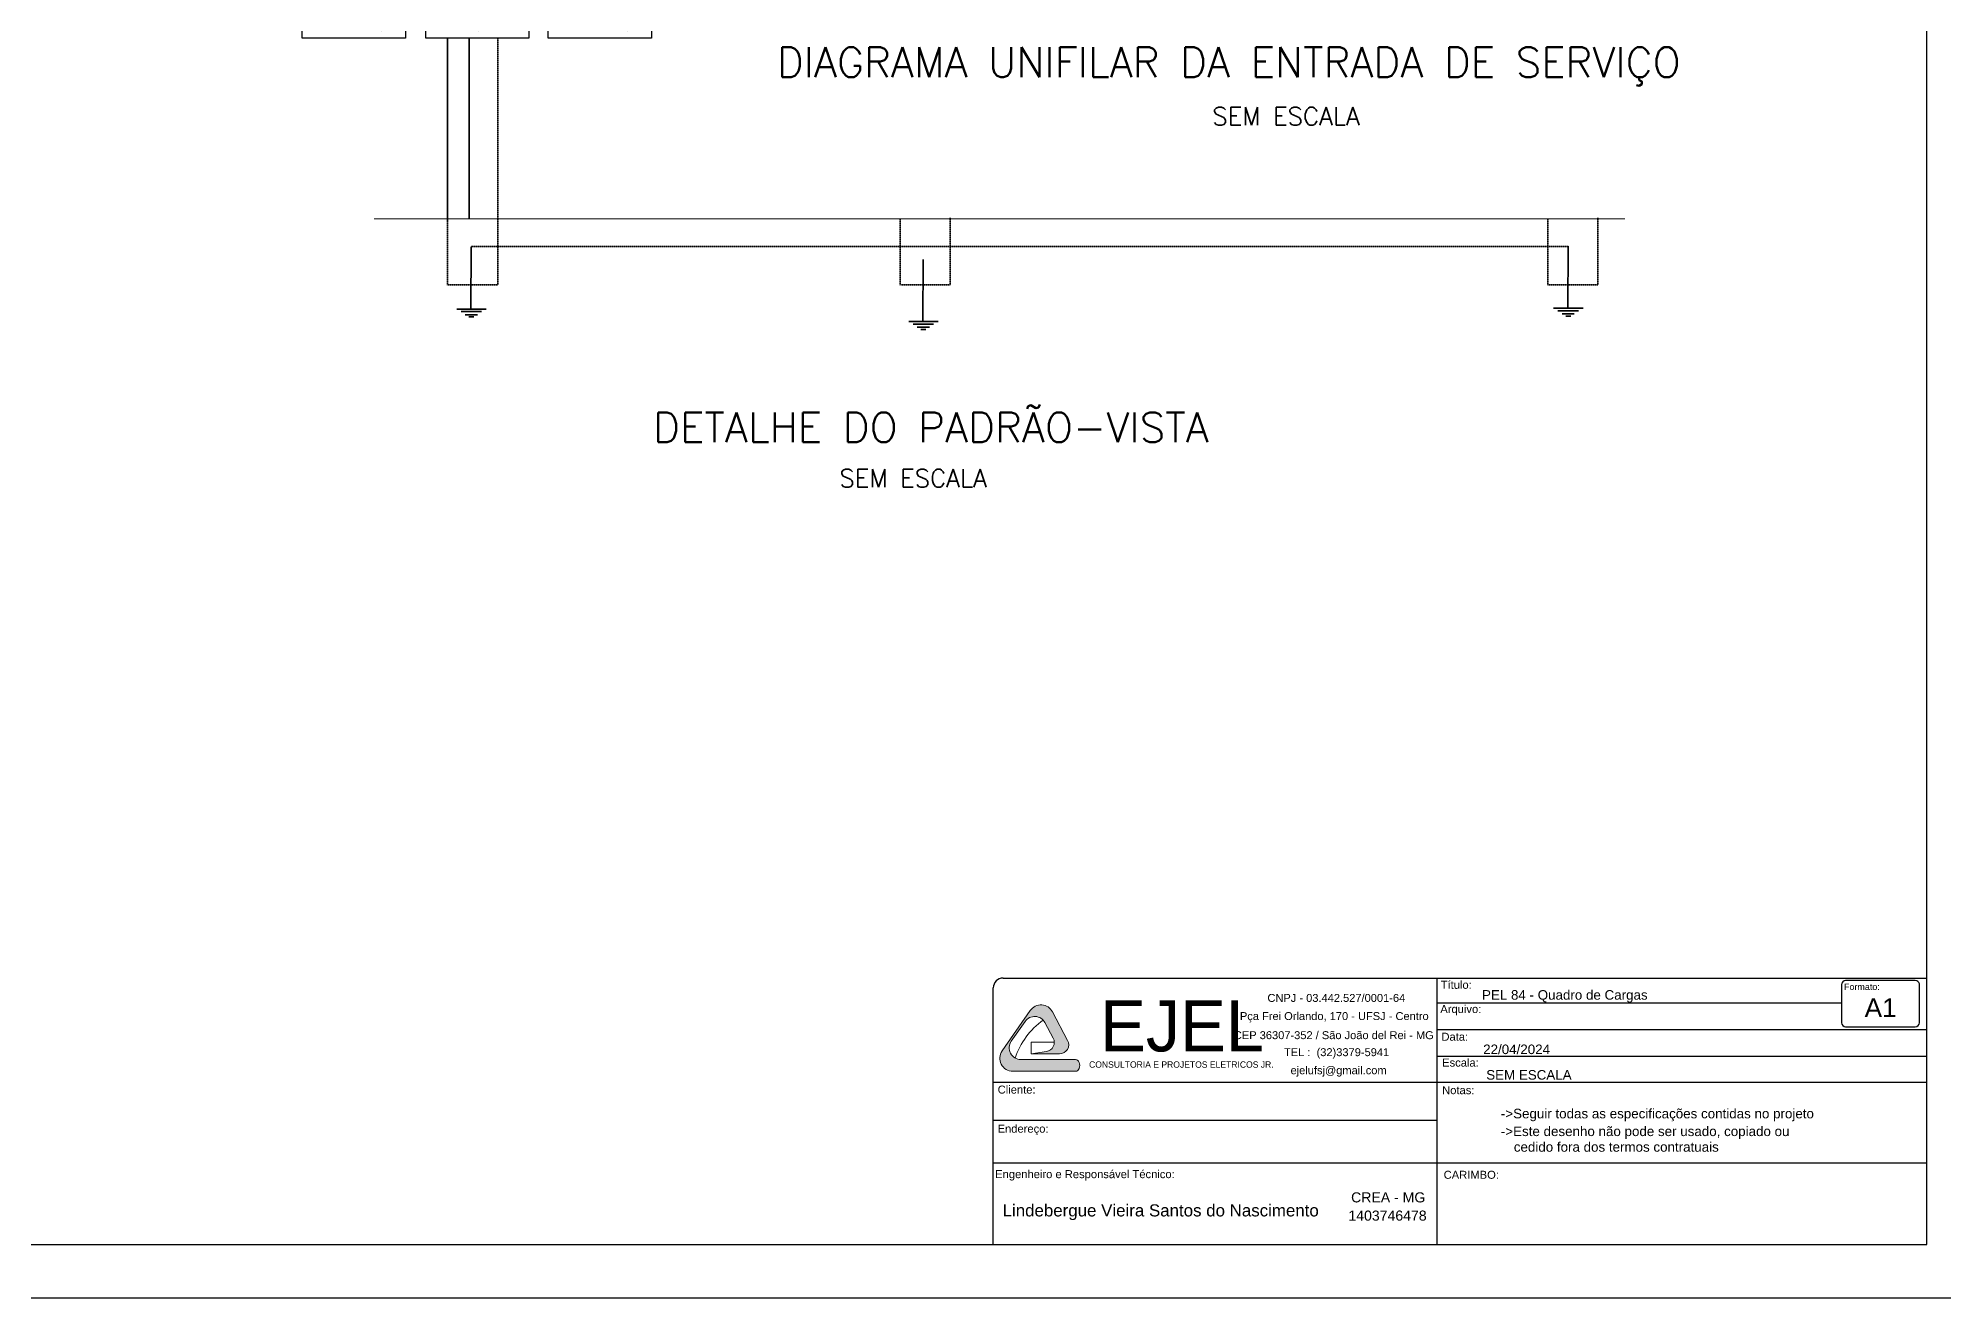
# Model space of a CAD drawing. Header units: millimetres. Extents: x 18652 to 51407, y 18252 to 30404.
# Drawn here: x 47511 to 49297, y 18252 to 19433 of the extents above; entities that cross this region are included whole.
import ezdxf

# ---------------------------------------------------------------- set-up
doc = ezdxf.new("R2010")
doc.units = ezdxf.units.MM
doc.linetypes.add('HIDDEN', pattern=[0.375, 0.25, -0.125])
for name, color, linetype, lineweight in [('EJEL05130C', 130, 'Continuous', 30), ('EJEL0550C', 50, 'Continuous', 35), ('EJEL0580C', 80, 'Continuous', 9), ('EJEL0910C', 10, 'Continuous', 9), ('EJELFORMATO', 170, 'Continuous', 25)]:
    doc.layers.add(name, color=color, linetype=linetype, lineweight=lineweight)
doc.styles.add('AGEONE', font='')
doc.styles.add('AR', font='arial.ttf')
doc.styles.add('ROMANS', font='romans.shx')
doc.styles.get("Standard").update_dxf_attribs({"font": 'arial.ttf'})
doc.styles.get('AGEONE').set_extended_font_data('Ageone')

# ---------------------------------------------------------------- blocks, each defined once
blk = doc.blocks.new('A$C5F4A2DB3')
at = {"layer": 'EJEL05130C'}
for p, q in [((0, 0), (0, 230)), ((0, 230), (172.5, 230)), ((172.5, 230), (172.5, 0)), ((96.64920554123819, 150.0591722979734), (96.64920554123819, 210.0591722979734)), ((96.64920554123819, 210.0591722979734), (156.6492055412382, 210.0591722979734)), ((156.6492055412382, 210.0591722979734), (156.6492055412382, 150.0591722979734)), ((27.82724357885309, 93.83141645032447), (27.82724357885309, 131.7084198010853)), ((27.82724357885309, 131.7084198010853), (42.82724357885309, 131.7084198010853)), ((42.82724357885309, 131.7084198010853), (42.82724357885309, 93.83141645032447)), ((156.6492055412382, 150.0591722979734), (96.64920554123819, 150.0591722979734)), ((42.82724357885309, 93.83141645032447), (27.82724357885309, 93.83141645032447)), ((172.5, 0), (0, 0))]:
    blk.add_line(p, q, dxfattribs=at)
for centre, radius in [((131.754860102199, 20.14273750243592), 7.875029835656671), ((131.6885855067521, 24.46546645491617), 0.7271537957777686), ((131.6885855067521, 15.49842860229546), 0.7271537957777686)]:
    blk.add_circle(centre, radius, dxfattribs=at)
blk = doc.blocks.new('A$C5AAA72BA')
at = {"layer": 'EJEL05130C'}
blk.add_blockref('A$C5F4A2DB3', (0, -26.61811790260253), dxfattribs=at)
blk = doc.blocks.new('A$C484A6ACC')
at = {"layer": 'EJEL05130C'}
for points in [[(-88.4805510235019, -230.0000000000005), (-88.4805510235019, 0), (84.01944897649719, 0), (84.01944897649719, -230.0000000000005)], [(-8.509487861954767, -104.9284709381998), (-8.509487861954767, -67.05146758741171), (6.490512138044323, -67.05146758741171), (6.490512138044323, -104.9284709381998)]]:
    blk.add_lwpolyline(points, close=True, dxfattribs=at)
for centre, radius in [((-0.1788739071716918, -209.8572624975786), 7.875029835656671), ((-0.2451485025721922, -205.5345335451052), 0.7271537957777687), ((-0.2451485025721922, -214.5015713977311), 0.7271537957777687)]:
    blk.add_circle(centre, radius, dxfattribs=at)

msp = doc.modelspace()

# ---------------------------------------------------------------- hatches: boundary and pattern name
at = {"layer": 'EJEL0910C'}
h = msp.add_hatch(color=256, dxfattribs=at)
h.dxf.hatch_style = 1
edge = h.paths.add_edge_path()
edge.add_arc((48454.59626654186, 18491.44801274936), 8.522312406961811, -81.42301880512713, 28.01405766303168, ccw=False)
edge.add_line((48455.86726797593, 18483.02101066579), (48441.49377641837, 18480.85313077192))
edge.add_line((48441.49377641839, 18480.85313077192), (48468.1104063825, 18480.85313077193))
edge.add_arc((48468.11040638248, 18489.3754431789), 8.522312406961884, 270, 388.0140576630249)
edge.add_line((48475.63417973006, 18493.37827260022), (48461.38217128538, 18520.16654409471))
edge.add_arc((48450.63392364603, 18514.44821634993), 12.17473200994444, 28.01405766304973, 145.1095997923744)
edge.add_line((48440.64762739718, 18521.41226594368), (48414.25565173684, 18483.56674460028))
edge.add_arc((48424.24194798569, 18476.60269500654), 12.17473200994433, 145.1095997923639, 269.9862535993906)
edge.add_line((48424.2390270246, 18464.427963347), (48483.12675139503, 18464.41383500678))
edge.add_ellipse((48483.12817037455, 18469.9109970867), major_axis=(0.001418979510487455, 5.497162079938893), ratio=0.7056061408771386, start_angle=180, end_angle=360.0417428966182)
edge.add_line((48483.12676342757, 18475.40815843719), (48431.7866168444, 18475.39606330382))
edge.add_arc((48431.78378845332, 18486.35332174772), 10.95725880895053, 145.1095997924006, 270.01478972746276, ccw=False)
edge.add_line((48422.79612182936, 18492.62096638209), (48435.70934749684, 18511.1382522382))
edge.add_arc((48444.69701412076, 18504.87060760384), 10.95725880894988, 28.01405766304339, 145.1095997923957, ccw=False)
edge.add_line((48454.37043699622, 18510.01710257414), (48462.12003988942, 18495.4508421707))

# ---------------------------------------------------------------- linework, layer by layer
at = {"layer": 'EJEL0550C'}
for p, q in [((47894.44374803586, 19262.16932647512), (47894.44374803586, 19432.84331605957)), ((47914.60374803586, 19263.44188735335), (47914.60374803586, 19432.84331605957)), ((47916.5891256499, 19237.07763324644), (47916.23306604699, 19178.9223623478)), ((48340.26889683127, 19225.35166768159), (48339.91283722836, 19167.19639678295)), ((48944.72347644735, 19237.84295410896), (48944.36741684443, 19179.68768321033)), ((47903.03864266148, 19178.9223623478), (47930.70902213921, 19178.9223623478)), ((47907.06377370619, 19176.43962788817), (47926.33948631185, 19176.43962788817)), ((47910.9647455715, 19173.57493428091), (47922.32371285233, 19173.57493428091)), ((47914.40696752754, 19171.51240537399), (47918.99629249054, 19171.51240537399)), ((48931.17299345892, 19179.68768321033), (48958.84337293667, 19179.68768321033)), ((48935.19812450363, 19177.20494875071), (48954.4738371093, 19177.20494875071)), ((48939.09909636895, 19174.34025514344), (48950.45806364978, 19174.34025514344)), ((48942.54131832498, 19172.27772623651), (48947.13064328798, 19172.27772623651)), ((48326.71841384284, 19167.19639678295), (48354.38879332059, 19167.19639678295)), ((48330.74354488756, 19164.71366232331), (48350.01925749323, 19164.71366232331)), ((48334.64451675288, 19161.84896871607), (48346.00348403371, 19161.84896871607)), ((48338.08673870891, 19159.78643980913), (48342.67606367191, 19159.78643980913))]:
    msp.add_line(p, q, dxfattribs=at)
at = {"layer": 'EJEL0550C', "linetype": 'HIDDEN'}
for p, q in [((47941.40324243606, 19432.84331605957), (47941.40324243606, 19263.44188735335)), ((47894.44374803586, 19201.32919291916), (47894.44374803586, 19262.8877529192)), ((47941.40324243606, 19264.24519291918), (47941.40324243606, 19201.69946491918)), ((48318.51822222603, 19201.32919291916), (48318.51822222603, 19262.8877529192)), ((48365.47771662624, 19264.24519291918), (48365.47771662624, 19201.69946491918)), ((48925.63932752653, 19201.32919291916), (48925.63932752653, 19262.8877529192)), ((48972.59882192659, 19264.24519291918), (48972.59882192659, 19201.69946491918)), ((48944.79522512632, 19237.43991931918), (47916.58912564991, 19237.43991931918)), ((47941.40324243606, 19201.69946491918), (47895.0396776359, 19201.69946491918)), ((48365.47771662624, 19201.69946491918), (48319.11415182607, 19201.69946491918)), ((48972.59882192659, 19201.69946491918), (48926.23525712643, 19201.69946491918))]:
    msp.add_line(p, q, dxfattribs=at)
at = {"layer": 'EJEL0580C'}
msp.add_line((47825.52425200884, 19263.44188735335), (48998.02002879319, 19263.44188735335), dxfattribs=at)
at = {"layer": 'EJEL0910C'}
for p, q in [((48414.25565173684, 18483.56674460028), (48440.64762739715, 18521.41226594368)), ((48422.79612182939, 18492.62096638209), (48435.70934749683, 18511.1382522382)), ((48454.37043699619, 18510.01710257414), (48462.12003988939, 18495.45084217071)), ((48461.3821712854, 18520.16654409471), (48475.63417973006, 18493.37827260022)), ((48463.11087115941, 18491.81038958087), (48441.49377641839, 18491.81038958087)), ((48441.49377641839, 18480.85313077192), (48441.49377641839, 18491.81038958087)), ((48483.12676342757, 18475.40815843719), (48431.78661684465, 18475.39606330382)), ((48441.49377641839, 18480.85313077192), (48455.86726797593, 18483.02101066579)), ((48468.11040638248, 18480.85313077192), (48441.49377641839, 18480.85313077192)), ((48468.11040638248, 18480.85313077192), (48441.49377641839, 18480.85313077192)), ((48483.12675139509, 18464.41383500677), (48424.2390270246, 18464.427963347))]:
    msp.add_line(p, q, dxfattribs=at)
for centre, radius, start, end in [((48450.63392364603, 18514.44821634993), 12.17473200994482, 28.01405766319019, 145.1095997924884), ((48495.91284857114, 18453.082795058), 73.4833947464707, 126.1074537238025, 161.1486609979312), ((48444.69701412076, 18504.87060760384), 10.95725880895034, 28.01405766319019, 145.1095997924884), ((48431.78378845332, 18486.35332174772), 10.95725880895034, 145.1095997924884, 270.0147897286474), ((48454.59626654186, 18491.44801274936), 8.522312406961372, 278.5769811947734, 28.01405766319019), ((48468.11040638248, 18489.3754431789), 8.522312406961372, 270, 28.01405766319019), ((48424.24194798569, 18476.60269500654), 12.17473200994482, 145.1095997924884, 269.9862535994559)]:
    msp.add_arc(centre, radius, start, end, dxfattribs=at)
msp.add_ellipse((48483.12817037437, 18469.91099708734), major_axis=(0.001418979510487455, 5.497162079938893), ratio=0.7056061408771386, start_param=3.141592653589793, end_param=6.283913858164894, dxfattribs=at)
at = {"layer": 'EJELFORMATO'}
for p, q in [((48405.86683435505, 18301.84132816532), (48405.86683435505, 18542.50189535553)), ((48415.20626716485, 18551.84132816532), (49280.86683435505, 18551.84132816532)), ((48821.83305869519, 18551.75369872581), (48821.83305869519, 18301.84132816532)), ((49201.06357083781, 18545.66525187681), (49201.06357083761, 18509.95848065779)), ((49270.18687546541, 18549.43578796713), (49204.83410692771, 18549.43578796713)), ((49273.9574115545, 18509.95848065779), (49273.9574115545, 18546.34351616506)), ((48821.95391424038, 18528.56125440306), (49201.06357083772, 18528.56125440303)), ((48821.95391424038, 18503.56125440306), (49280.86683435505, 18503.56125440306)), ((49204.83410692771, 18506.18794456747), (49270.18687546541, 18506.18794456747)), ((48821.86215860071, 18478.56125440306), (49280.86683435505, 18478.56125440306)), ((49280.76181872949, 18453.97644869654), (48405.86683435505, 18453.97644869654)), ((48405.86683435505, 18418.65468582077), (48821.85864236215, 18418.65468582077)), ((48405.86683435505, 18378.56125440306), (49280.73074851785, 18378.56125440306))]:
    msp.add_line(p, q, dxfattribs=at)
at = {"layer": 'EJELFORMATO', "color": 7}
msp.add_lwpolyline([(45125.86683435505, 18252.03906181687), (49330.86683435505, 18252.03906181687), (49330.86683435505, 21222.03906181686), (45125.86683435505, 21222.03906181686)], close=True, dxfattribs=at)
at = {"layer": 'EJELFORMATO'}
msp.add_lwpolyline([(49280.86683435505, 18302.03906181687), (49280.86683435505, 21172.03906181686), (45250.86683435505, 21172.03906181686), (45250.86683435505, 18302.03906181687)], close=True, dxfattribs=at)
for centre, radius, start, end in [((48415.20626716485, 18542.50189535553), 9.33943280980202, 90, 180), ((49204.83410692771, 18545.66525187681), 3.770536090141248, 90, 180), ((49270.15507780886, 18545.55209383261), 3.88382430362939, 11.75773836391619, 89.53090260249017), ((49204.83410692771, 18509.95848065779), 3.770536090141248, 180, 270), ((49270.18687546541, 18509.95848065779), 3.770536090141248, 270, 0)]:
    msp.add_arc(centre, radius, start, end, dxfattribs=at)

# ---------------------------------------------------------------- block references
at = {"layer": 'EJEL05130C'}
for name, p, xscale, yscale, zscale in [('A$C5AAA72BA', (47758.26797200278, 19447.74946208503), 0.5599999999999999, 0.5599999999999999, 0.5599999999999999), ('A$C484A6ACC', (47923.47745735149, 19561.64331605957), 0.5600000000000029, 0.5600000000000029, 0.5600000000000029), ('A$C5AAA72BA', (47988.85867812193, 19447.74946208503), 0.5599999999999999, 0.5599999999999999, 0.5599999999999999)]:
    msp.add_blockref(name, p, dxfattribs=dict(at, xscale=xscale, yscale=yscale, zscale=zscale))

# ---------------------------------------------------------------- texts
at = {"layer": 'EJEL05130C', "style": 'ROMANS'}
for s, height, p in [('DIAGRAMA UNIFILAR DA ENTRADA DE SERVIÇO', 28, (48203.12096587993, 19396.23050794836)), ('SEM ESCALA', 16.8, (48611.25926444651, 19351.21494494996)), ('DETALHE DO PADRÃO-VISTA', 28, (48087.14757262464, 19054.00913015371)), ('SEM ESCALA', 16.8, (48261.7337451139, 19011.88957710012))]:
    msp.add_text(s, height=height, dxfattribs=at).set_placement(p)
at = {"layer": 'EJEL0550C'}
for s, height, p in [('Título:', 7.5, (48825.31961900298, 18541.72982473644)), ('Formato:', 6, (49203.3321442146, 18540.61716065498)), ('Arquivo:', 7.5, (48824.94072198565, 18519.04087021179)), ('Data:', 7.5, (48825.98188054335, 18493.06992142698)), ('Escala:', 7.5, (48826.66369512508, 18468.82070490463)), ('Cliente:', 7.5, (48410.04895795701, 18443.53173899179)), ('Notas:', 7.5, (48826.64775952269, 18442.97420834692)), ('Endereço:', 7.5, (48409.96093785961, 18406.88450008888)), ('Engenheiro e Responsável Técnico:', 7.5, (48407.70693246572, 18364.2621178783)), ('CARIMBO:', 7.5, (48828.07784416882, 18363.67589080254))]:
    msp.add_text(s, height=height, dxfattribs=at).set_placement(p)
at = {"layer": 'EJEL0910C'}
for s, height, style, p in [('EJEL', 48.04040216262665, 'AGEONE', (48506.07230323617, 18483.04304834416)), ('CNPJ - 03.442.527/0001-64', 7.425507176296378, 'AR', (48662.88559276727, 18529.47918346306)), ('A1', 17.63410218702097, 'AR', (49222.63730496814, 18515.18927784325)), ('Pça Frei Orlando, 170 - UFSJ - Centro', 7.425507176296378, 'AR', (48637.08650715643, 18512.46612875897)), ('CEP 36307-352 / São João del Rei - MG', 7.425507176296378, 'AR', (48631.43738824758, 18494.5664564365)), ('CONSULTORIA E PROJETOS ELETRICOS JR.', 6.000000000000001, 'AGEONE', (48495.73110172845, 18467.74640842923)), ('TEL :  (32)3379-5941', 7.425507176296378, 'AR', (48678.40361833773, 18478.62257553203)), ('ejelufsj@gmail.com', 7.425507176296378, 'AR', (48684.54872488708, 18461.6739190903))]:
    msp.add_text(s, height=height, dxfattribs=dict(at, style=style)).set_placement(p)
for s, height, p in [('PEL 84 - Quadro de Cargas', 8.965787222641666, (48864.02620398137, 18531.54323102883)), ('22/04/2024', 8.965787222641666, (48865.11730000522, 18480.53824906427)), ('SEM ESCALA', 8.965787222641666, (48867.96737656297, 18456.60545977741)), ('->Seguir todas as especificações contidas no projeto', 8.965787222641666, (48881.70524583838, 18420.30702270493)), ('->Este desenho não pode ser usado, copiado ou', 8.965787222641666, (48881.70524583838, 18403.70536606578)), ('    cedido fora dos termos contratuais', 8.965787222641666, (48879.90633324187, 18389.04138264948)), ('CREA - MG', 9.43869607374177, (48741.31819150069, 18341.53038322509)), ('Lindebergue Vieira Santos do Nascimento', 11.32643528849012, (48414.6483233778, 18328.37495183056)), ('1403746478', 9.43869607374177, (48738.79981289185, 18324.44428089834))]:
    msp.add_text(s, height=height, dxfattribs=at).set_placement(p)

doc.saveas('drawing.dxf')
